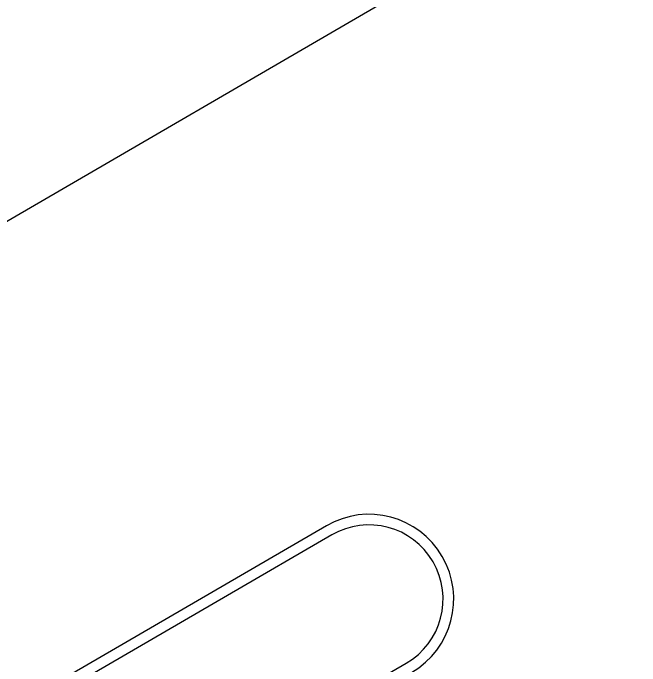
# Model space of a CAD drawing. Header units: millimetres. Extents: x 567980 to 569372, y 2065777 to 2066674.
# Drawn here: x 568962.33 to 568977.12, y 2066193.15 to 2066208.55 of the extents above; entities that cross this region are included whole.
import ezdxf

# ---------------------------------------------------------------- set-up
doc = ezdxf.new("R2010")
doc.units = ezdxf.units.MM
doc.layers.add('boDnv', color=54, linetype='Continuous', lineweight=25)
doc.layers.add('BoThamCo', color=94, linetype='Continuous')
doc.layers.add('LogDg', color=7, linetype='Continuous')

# ---------------------------------------------------------------- blocks, each defined once
blk = doc.blocks.new('NEN')
at = {"layer": 'BoThamCo'}
blk.add_lwpolyline([(274.126, -178.484, 1), (272.368, -175.457), (138.589, -253.186, -0.013452), (91.443, -278.907, 0.999991), (93.036, -282.024, 0.013452), (140.347, -256.212)], format="xyb", close=True, dxfattribs=at)
at = {"layer": 'LogDg'}
blk.add_lwpolyline([(49.536, -260.065, -0.269945), (34.095, -247.153), (22.999, -216.476, -0.362457), (26.499, -206.84), (119.685, -152.625, -0.414384), (136.095, -156.969), (142.222, -167.514, 0.414214), (153.158, -170.413), (250.593, -113.801, -0.432664), (261.767, -117.14), (278.799, -151.193, -0.396001), (275.663, -161.688), (133.439, -244.323, -0.012999), (88.371, -268.964, -0.278117), (67.767, -267.557, 0.110848), (49.536, -260.065)], format="xyb", dxfattribs=at)
blk.add_lwpolyline([(274.252, -178.7, 1), (272.242, -175.241), (138.463, -252.969, -0.013452), (91.329, -278.685, 0.999992), (93.15, -282.246, 0.013452), (140.473, -256.428)], format="xyb", close=True, dxfattribs=at)

msp = doc.modelspace()

# ---------------------------------------------------------------- block references
at = {"layer": 'boDnv'}
msp.add_blockref('NEN', (568697.481, 2066371.697), dxfattribs=at)

doc.saveas('drawing.dxf')
